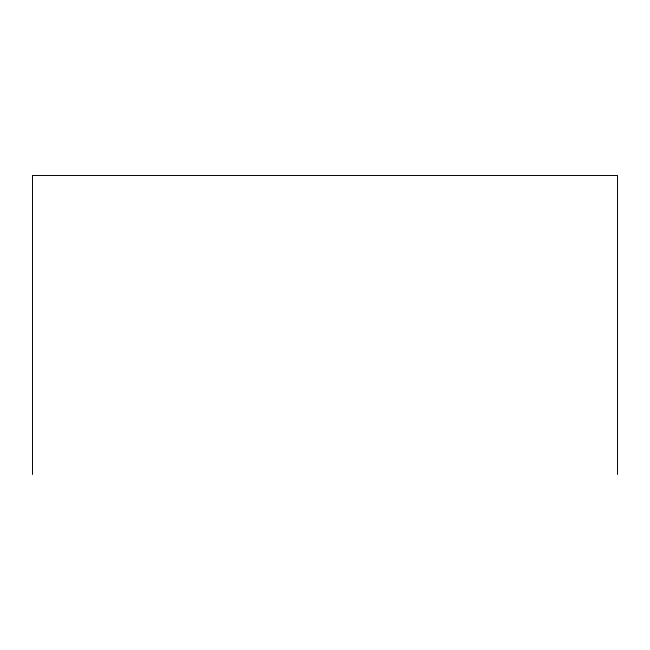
<?xml version="1.0" encoding="UTF-8"?>
<svg xmlns="http://www.w3.org/2000/svg" width="650" height="650" viewBox="0 0 650 650"><rect width="100%" height="100%" fill="white"/><g stroke="black" fill="none" stroke-linecap="round" stroke-linejoin="round"><path stroke-width="0.97" d="M617.5 474.532L617.5 175.468L32.5 175.468L32.5 474.532"/></g></svg>
